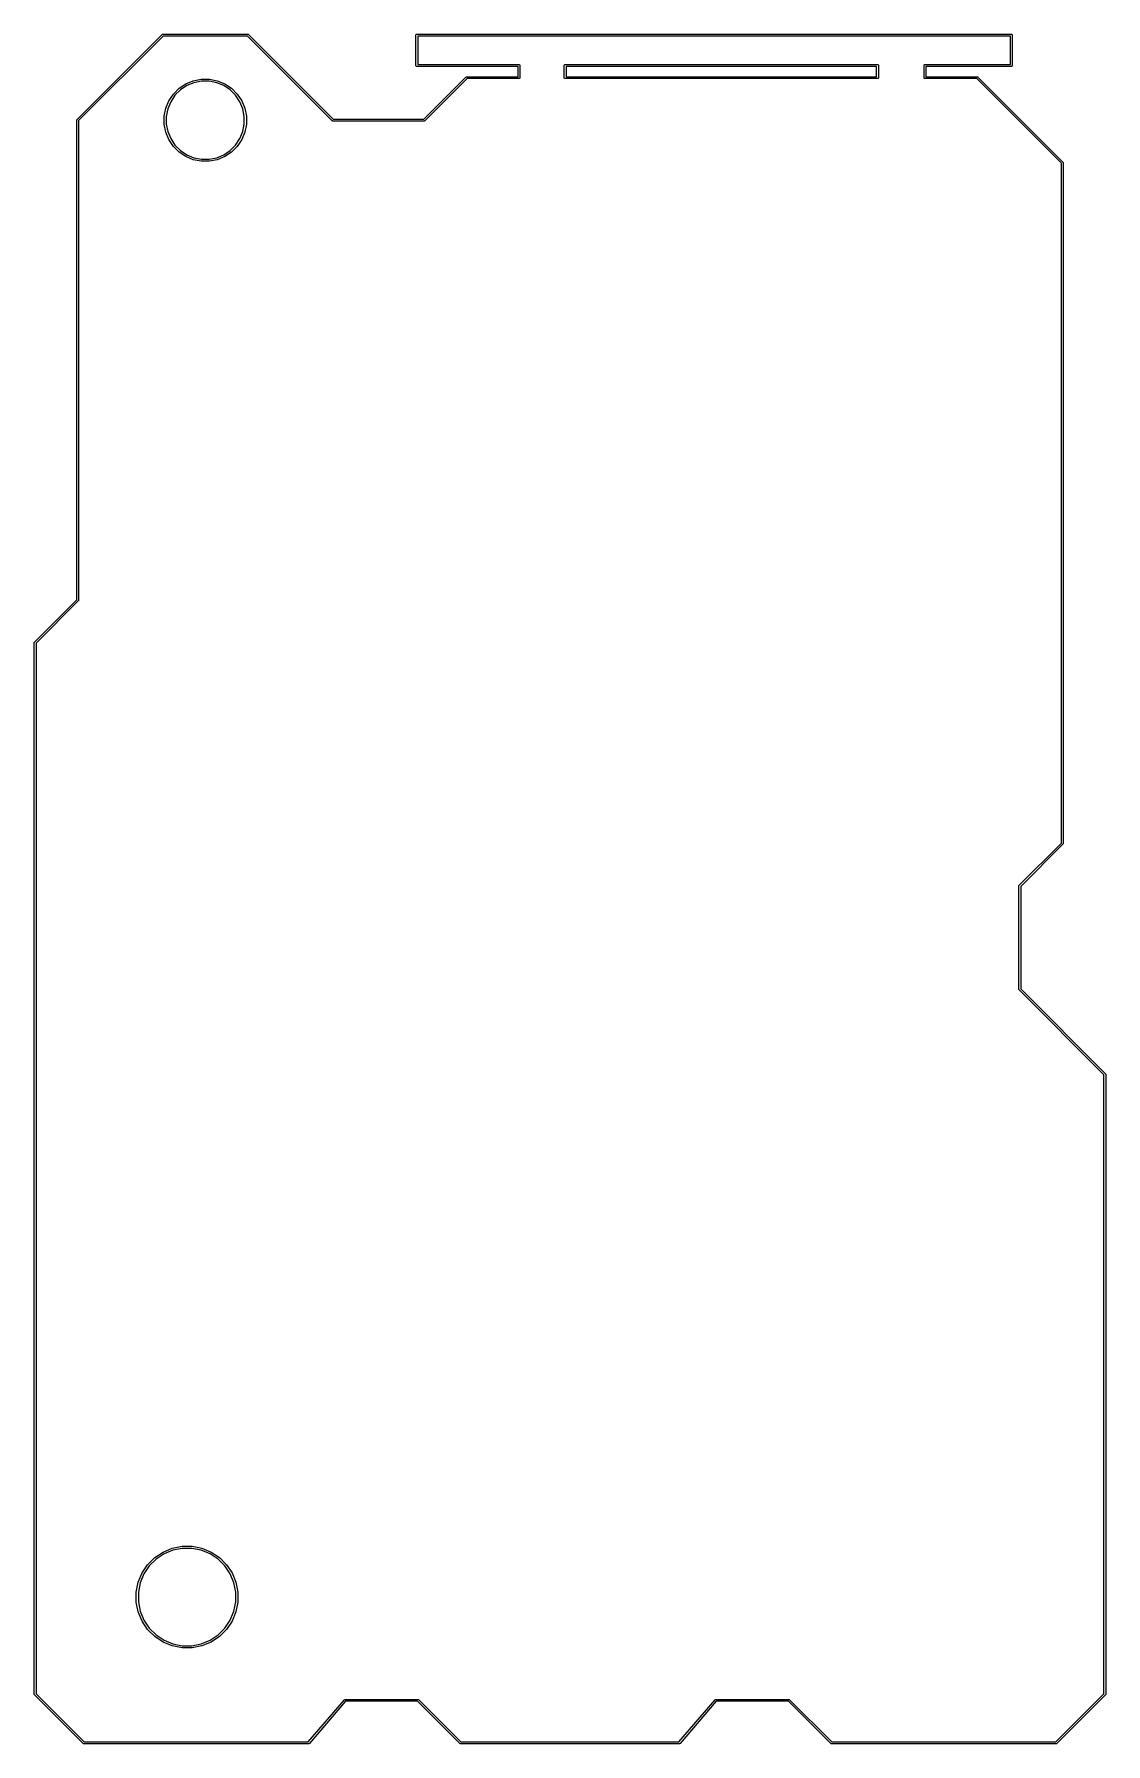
# Model space of a CAD drawing. Extents: x 0 to 88, y 0 to 141.
import ezdxf

# ---------------------------------------------------------------- set-up
doc = ezdxf.new("R2010")
doc.units = 0
doc.layers.add('BLACK', color=7, linetype='CONTINUOUS')

msp = doc.modelspace()

# ---------------------------------------------------------------- linework, layer by layer
at = {"layer": 'BLACK', "linetype": 'CONTINUOUS'}
for p, q in [((3.44957, 133.556), (10.4444, 140.55)), ((10.5311, 140.425), (3.575, 133.469)), ((10.4444, 140.55), (10.4467, 140.553)), ((10.4467, 140.553), (10.4511, 140.557)), ((10.4511, 140.557), (10.4581, 140.563)), ((10.4581, 140.563), (10.4712, 140.57)), ((10.4712, 140.57), (10.4853, 140.574)), ((10.4853, 140.574), (10.4963, 140.575)), ((10.4963, 140.575), (10.4963, 140.575)), ((10.4963, 140.575), (10.5, 140.575)), ((10.5, 140.575), (10.5037, 140.575)), ((10.5037, 140.575), (17.4963, 140.575)), ((17.4689, 140.425), (10.5311, 140.425)), ((24.4444, 133.45), (17.4689, 140.425)), ((17.4963, 140.575), (17.5, 140.575)), ((17.5, 140.575), (17.5037, 140.575)), ((17.5037, 140.575), (17.5037, 140.575)), ((17.5037, 140.575), (17.5147, 140.574)), ((17.5147, 140.574), (17.5288, 140.57)), ((17.5288, 140.57), (17.5419, 140.563)), ((17.5419, 140.563), (17.5533, 140.553)), ((17.5533, 140.553), (17.5556, 140.55)), ((17.5556, 140.55), (24.5311, 133.575)), ((31.3246, 140.5), (31.3261, 140.515)), ((31.325, 140.496), (31.3246, 140.5)), ((31.325, 138.004), (31.325, 140.496)), ((31.3261, 140.515), (31.3304, 140.529)), ((31.3304, 140.529), (31.3373, 140.542)), ((31.3373, 140.542), (31.3467, 140.553)), ((31.3467, 140.553), (31.3581, 140.563)), ((31.3581, 140.563), (31.3712, 140.57)), ((31.3712, 140.57), (31.3853, 140.574)), ((31.3853, 140.574), (31.3963, 140.575)), ((31.3963, 140.575), (31.4, 140.575)), ((31.4, 140.575), (31.4037, 140.575)), ((31.4037, 140.575), (80.2963, 140.575)), ((80.225, 140.425), (31.475, 140.425)), ((31.475, 140.425), (31.475, 138.075)), ((80.225, 138.075), (80.225, 140.425)), ((80.2963, 140.575), (80.3, 140.575)), ((80.3, 140.575), (80.3037, 140.575)), ((80.3037, 140.575), (80.3147, 140.574)), ((80.3147, 140.574), (80.3288, 140.57)), ((80.3288, 140.57), (80.3419, 140.563)), ((80.3419, 140.563), (80.3533, 140.553)), ((80.3533, 140.553), (80.3627, 140.542)), ((80.3627, 140.542), (80.3696, 140.529)), ((80.3696, 140.529), (80.3739, 140.515)), ((80.3739, 140.515), (80.3754, 140.5)), ((80.3754, 140.5), (80.375, 140.496)), ((80.375, 140.496), (80.375, 138.004)), ((31.3246, 138), (31.325, 138.004)), ((31.3261, 137.985), (31.3246, 138)), ((31.3304, 137.971), (31.3261, 137.985)), ((31.3373, 137.958), (31.3304, 137.971)), ((31.3467, 137.947), (31.3373, 137.958)), ((31.3581, 137.937), (31.3467, 137.947)), ((31.3712, 137.93), (31.3581, 137.937)), ((31.3853, 137.926), (31.3712, 137.93)), ((31.4, 137.925), (31.3853, 137.926)), ((31.4037, 137.925), (31.4, 137.925)), ((39.725, 137.925), (31.4037, 137.925)), ((31.475, 138.075), (39.7963, 138.075)), ((39.725, 137.075), (39.725, 137.925)), ((39.7963, 138.075), (39.8, 138.075)), ((39.8, 138.075), (39.8037, 138.075)), ((39.8037, 138.075), (39.8147, 138.074)), ((39.8147, 138.074), (39.8288, 138.07)), ((39.8288, 138.07), (39.8419, 138.063)), ((39.8419, 138.063), (39.8533, 138.053)), ((39.8533, 138.053), (39.8627, 138.042)), ((39.8627, 138.042), (39.8696, 138.029)), ((39.8696, 138.029), (39.8739, 138.015)), ((39.8739, 138.015), (39.8754, 138)), ((39.8754, 138), (39.875, 137.996)), ((39.875, 137.996), (39.875, 137.004)), ((43.5246, 138), (43.5261, 138.015)), ((43.525, 137.996), (43.5246, 138)), ((43.525, 137.004), (43.525, 137.996)), ((43.5261, 138.015), (43.5304, 138.029)), ((43.5304, 138.029), (43.5373, 138.042)), ((43.5373, 138.042), (43.5467, 138.053)), ((43.5467, 138.053), (43.5581, 138.063)), ((43.5581, 138.063), (43.5712, 138.07)), ((43.5712, 138.07), (43.5853, 138.074)), ((43.5853, 138.074), (43.5963, 138.075)), ((43.5963, 138.075), (43.6, 138.075)), ((43.6, 138.075), (43.6037, 138.075)), ((43.6037, 138.075), (69.2963, 138.075)), ((43.675, 137.925), (43.675, 137.075)), ((69.225, 137.925), (43.675, 137.925)), ((69.225, 137.075), (69.225, 137.925)), ((69.2963, 138.075), (69.3, 138.075)), ((69.3, 138.075), (69.3037, 138.075)), ((69.3037, 138.075), (69.3147, 138.074)), ((69.3147, 138.074), (69.3288, 138.07)), ((69.3288, 138.07), (69.3419, 138.063)), ((69.3419, 138.063), (69.3533, 138.053)), ((69.3533, 138.053), (69.3627, 138.042)), ((69.3627, 138.042), (69.3696, 138.029)), ((69.3696, 138.029), (69.3739, 138.015)), ((69.3739, 138.015), (69.3754, 138)), ((69.3754, 138), (69.375, 137.996)), ((69.375, 137.996), (69.375, 137.004)), ((73.1246, 138), (73.1261, 138.015)), ((73.125, 137.996), (73.1246, 138)), ((73.125, 137.004), (73.125, 137.996)), ((73.1261, 138.015), (73.1304, 138.029)), ((73.1304, 138.029), (73.1373, 138.042)), ((73.1373, 138.042), (73.1467, 138.053)), ((73.1467, 138.053), (73.1581, 138.063)), ((73.1581, 138.063), (73.1712, 138.07)), ((73.1712, 138.07), (73.1853, 138.074)), ((73.1853, 138.074), (73.1963, 138.075)), ((73.1963, 138.075), (73.2, 138.075)), ((73.2, 138.075), (73.2037, 138.075)), ((73.2037, 138.075), (80.225, 138.075)), ((80.2963, 137.925), (73.275, 137.925)), ((73.275, 137.925), (73.275, 137.075)), ((80.3, 137.925), (80.2963, 137.925)), ((80.3037, 137.925), (80.3, 137.925)), ((80.3147, 137.926), (80.3037, 137.925)), ((80.3288, 137.93), (80.3147, 137.926)), ((80.3419, 137.937), (80.3288, 137.93)), ((80.3533, 137.947), (80.3419, 137.937)), ((80.3627, 137.958), (80.3533, 137.947)), ((80.3696, 137.971), (80.3627, 137.958)), ((80.3739, 137.985), (80.3696, 137.971)), ((80.3754, 138), (80.3739, 137.985)), ((80.375, 138.004), (80.3754, 138)), ((11.8462, 136.124), (12.3996, 136.494)), ((12.3996, 136.494), (13.0145, 136.749)), ((13.0638, 136.586), (12.4797, 136.344)), ((13.0145, 136.749), (13.6672, 136.879)), ((13.6839, 136.709), (13.0638, 136.586)), ((13.6672, 136.879), (14.3328, 136.879)), ((14.3161, 136.709), (13.6839, 136.709)), ((14.9362, 136.586), (14.3161, 136.709)), ((14.3328, 136.879), (14.9855, 136.749)), ((15.5203, 136.344), (14.9362, 136.586)), ((14.9855, 136.749), (15.6004, 136.494)), ((15.6004, 136.494), (16.1538, 136.124)), ((31.9689, 133.575), (35.4444, 137.05)), ((35.5311, 136.925), (32.0556, 133.45)), ((35.4444, 137.05), (35.4467, 137.053)), ((35.4467, 137.053), (35.4581, 137.063)), ((35.4581, 137.063), (35.4712, 137.07)), ((35.4712, 137.07), (35.4853, 137.074)), ((35.4853, 137.074), (35.4963, 137.075)), ((35.4963, 137.075), (35.4963, 137.075)), ((35.4963, 137.075), (35.5, 137.075)), ((35.5, 137.075), (35.5037, 137.075)), ((35.5037, 137.075), (39.725, 137.075)), ((39.7963, 136.925), (35.5311, 136.925)), ((39.8, 136.925), (39.7963, 136.925)), ((39.8037, 136.925), (39.8, 136.925)), ((39.8147, 136.926), (39.8037, 136.925)), ((39.8288, 136.93), (39.8147, 136.926)), ((39.8419, 136.937), (39.8288, 136.93)), ((39.8533, 136.947), (39.8419, 136.937)), ((39.8627, 136.958), (39.8533, 136.947)), ((39.8696, 136.971), (39.8627, 136.958)), ((39.8739, 136.985), (39.8696, 136.971)), ((39.8754, 137), (39.8739, 136.985)), ((39.875, 137.004), (39.8754, 137)), ((43.5246, 137), (43.525, 137.004)), ((43.5261, 136.985), (43.5246, 137)), ((43.5304, 136.971), (43.5261, 136.985)), ((43.5373, 136.958), (43.5304, 136.971)), ((43.5467, 136.947), (43.5373, 136.958)), ((43.5581, 136.937), (43.5467, 136.947)), ((43.5712, 136.93), (43.5581, 136.937)), ((43.5853, 136.926), (43.5712, 136.93)), ((43.6, 136.925), (43.5853, 136.926)), ((43.6037, 136.925), (43.6, 136.925)), ((69.2963, 136.925), (43.6037, 136.925)), ((43.675, 137.075), (69.225, 137.075)), ((69.3, 136.925), (69.2963, 136.925)), ((69.3037, 136.925), (69.3, 136.925)), ((69.3147, 136.926), (69.3037, 136.925)), ((69.3288, 136.93), (69.3147, 136.926)), ((69.3419, 136.937), (69.3288, 136.93)), ((69.3533, 136.947), (69.3419, 136.937)), ((69.3627, 136.958), (69.3533, 136.947)), ((69.3696, 136.971), (69.3627, 136.958)), ((69.3739, 136.985), (69.3696, 136.971)), ((69.3754, 137), (69.3739, 136.985)), ((69.375, 137.004), (69.3754, 137)), ((73.1246, 137), (73.125, 137.004)), ((73.1261, 136.985), (73.1246, 137)), ((73.1304, 136.971), (73.1261, 136.985)), ((73.1373, 136.958), (73.1304, 136.971)), ((73.1467, 136.947), (73.1373, 136.958)), ((73.1581, 136.937), (73.1467, 136.947)), ((73.1712, 136.93), (73.1581, 136.937)), ((73.1853, 136.926), (73.1712, 136.93)), ((73.1963, 136.925), (73.1853, 136.926)), ((73.2, 136.925), (73.1963, 136.925)), ((73.2037, 136.925), (73.2, 136.925)), ((77.4689, 136.925), (73.2037, 136.925)), ((73.275, 137.075), (77.4963, 137.075)), ((84.425, 129.969), (77.4689, 136.925)), ((77.4963, 137.075), (77.5, 137.075)), ((77.5, 137.075), (77.5037, 137.075)), ((77.5037, 137.075), (77.5037, 137.075)), ((77.5037, 137.075), (77.5147, 137.074)), ((77.5147, 137.074), (77.5288, 137.07)), ((77.5288, 137.07), (77.5419, 137.063)), ((77.5419, 137.063), (77.5533, 137.053)), ((77.5533, 137.053), (77.5556, 137.05)), ((77.5556, 137.05), (84.5504, 130.056)), ((10.7512, 134.486), (11.0059, 135.1)), ((11.0059, 135.1), (11.3756, 135.654)), ((11.507, 135.546), (11.1558, 135.02)), ((11.3756, 135.654), (11.8462, 136.124)), ((11.9541, 135.993), (11.507, 135.546)), ((12.4797, 136.344), (11.9541, 135.993)), ((16.0459, 135.993), (15.5203, 136.344)), ((16.493, 135.546), (16.0459, 135.993)), ((16.1538, 136.124), (16.6244, 135.654)), ((16.8442, 135.02), (16.493, 135.546)), ((16.6244, 135.654), (16.9941, 135.1)), ((16.9941, 135.1), (17.2488, 134.486)), ((10.6213, 133.833), (10.7512, 134.486)), ((10.6213, 133.167), (10.6213, 133.833)), ((10.9139, 134.436), (10.7905, 133.816)), ((10.7905, 133.816), (10.7905, 133.184)), ((11.1558, 135.02), (10.9139, 134.436)), ((17.0861, 134.436), (16.8442, 135.02)), ((17.2095, 133.816), (17.0861, 134.436)), ((17.2095, 133.184), (17.2095, 133.816)), ((17.2488, 134.486), (17.3787, 133.833)), ((17.3787, 133.833), (17.3787, 133.167)), ((3.42464, 133.5), (3.425, 133.504)), ((3.425, 133.496), (3.42464, 133.5)), ((3.425, 133.504), (3.42609, 133.515)), ((3.425, 94.0311), (3.425, 133.496)), ((3.42609, 133.515), (3.43037, 133.529)), ((3.43037, 133.529), (3.43734, 133.542)), ((3.43734, 133.542), (3.44671, 133.553)), ((3.44671, 133.553), (3.44957, 133.556)), ((3.575, 133.469), (3.575, 94.0037)), ((10.7512, 132.514), (10.6213, 133.167)), ((11.0059, 131.9), (10.7512, 132.514)), ((10.7905, 133.184), (10.9139, 132.564)), ((10.9139, 132.564), (11.1558, 131.98)), ((16.8442, 131.98), (17.0861, 132.564)), ((17.2488, 132.514), (16.9941, 131.9)), ((17.0861, 132.564), (17.2095, 133.184)), ((17.3787, 133.167), (17.2488, 132.514)), ((24.4467, 133.447), (24.4444, 133.45)), ((24.4496, 133.444), (24.4467, 133.447)), ((24.4581, 133.437), (24.4496, 133.444)), ((24.4712, 133.43), (24.4581, 133.437)), ((24.4853, 133.426), (24.4712, 133.43)), ((24.4963, 133.425), (24.4853, 133.426)), ((24.5, 133.425), (24.4963, 133.425)), ((24.4963, 133.425), (24.4963, 133.425)), ((24.5037, 133.425), (24.5, 133.425)), ((31.9963, 133.425), (24.5037, 133.425)), ((24.5311, 133.575), (31.9689, 133.575)), ((32, 133.425), (31.9963, 133.425)), ((32.0037, 133.425), (32, 133.425)), ((32.0147, 133.426), (32.0037, 133.425)), ((32.0037, 133.425), (32.0037, 133.425)), ((32.0288, 133.43), (32.0147, 133.426)), ((32.0419, 133.437), (32.0288, 133.43)), ((32.0533, 133.447), (32.0419, 133.437)), ((32.0556, 133.45), (32.0533, 133.447)), ((11.3756, 131.346), (11.0059, 131.9)), ((11.1558, 131.98), (11.507, 131.454)), ((11.8462, 130.876), (11.3756, 131.346)), ((11.507, 131.454), (11.9541, 131.007)), ((12.3996, 130.506), (11.8462, 130.876)), ((11.9541, 131.007), (12.4797, 130.656)), ((15.5203, 130.656), (16.0459, 131.007)), ((16.1538, 130.876), (15.6004, 130.506)), ((16.0459, 131.007), (16.493, 131.454)), ((16.6244, 131.346), (16.1538, 130.876)), ((16.493, 131.454), (16.8442, 131.98)), ((16.9941, 131.9), (16.6244, 131.346)), ((13.0145, 130.251), (12.3996, 130.506)), ((12.4797, 130.656), (13.0638, 130.414)), ((13.6672, 130.121), (13.0145, 130.251)), ((13.0638, 130.414), (13.6839, 130.291)), ((14.3328, 130.121), (13.6672, 130.121)), ((13.6839, 130.291), (14.3161, 130.291)), ((14.3161, 130.291), (14.9362, 130.414)), ((14.9855, 130.251), (14.3328, 130.121)), ((14.9362, 130.414), (15.5203, 130.656)), ((15.6004, 130.506), (14.9855, 130.251)), ((84.425, 74.0311), (84.425, 129.969)), ((84.5504, 130.056), (84.5533, 130.053)), ((84.5533, 130.053), (84.5556, 130.05)), ((84.5556, 130.05), (84.5627, 130.042)), ((84.5627, 130.042), (84.5696, 130.029)), ((84.5696, 130.029), (84.5739, 130.015)), ((84.5739, 130.015), (84.575, 130.004)), ((84.575, 130.004), (84.5754, 130)), ((84.5754, 130), (84.575, 129.996)), ((84.575, 129.996), (84.575, 74.0037)), ((-0.050428, 90.5556), (3.425, 94.0311)), ((3.55043, 93.9444), (0.075, 90.4689)), ((3.55329, 93.9467), (3.55043, 93.9444)), ((3.56266, 93.9581), (3.55329, 93.9467)), ((3.56962, 93.9712), (3.56266, 93.9581)), ((3.57391, 93.9853), (3.56962, 93.9712)), ((3.575, 93.9963), (3.57391, 93.9853)), ((3.575, 94.0037), (3.57536, 94)), ((3.57536, 94), (3.575, 93.9963)), ((3.575, 93.9963), (3.575, 93.9963)), ((-0.075362, 90.5), (-0.075, 90.5037)), ((-0.075, 90.4963), (-0.075362, 90.5)), ((-0.075, 90.5037), (-0.073914, 90.5147)), ((-0.074999, 4.00368), (-0.075, 90.4963)), ((-0.073914, 90.5147), (-0.069625, 90.5288)), ((-0.069625, 90.5288), (-0.062661, 90.5419)), ((-0.062661, 90.5419), (-0.053289, 90.5533)), ((-0.053289, 90.5533), (-0.050428, 90.5556)), ((0.075, 90.4689), (0.075, 4.03106)), ((80.9496, 70.5556), (84.425, 74.0311)), ((84.5504, 73.9444), (81.075, 70.4689)), ((84.5533, 73.9467), (84.5504, 73.9444)), ((84.5627, 73.9581), (84.5533, 73.9467)), ((84.5696, 73.9712), (84.5627, 73.9581)), ((84.5739, 73.9853), (84.5696, 73.9712)), ((84.575, 73.9963), (84.5739, 73.9853)), ((84.575, 74.0037), (84.5754, 74)), ((84.5754, 74), (84.575, 73.9963)), ((84.575, 73.9963), (84.575, 73.9963)), ((80.9246, 70.5), (80.925, 70.5037)), ((80.925, 70.4963), (80.9246, 70.5)), ((80.925, 70.5037), (80.9261, 70.5147)), ((80.925, 62.0037), (80.925, 70.4963)), ((80.9261, 70.5147), (80.9304, 70.5288)), ((80.9304, 70.5288), (80.9373, 70.5419)), ((80.9373, 70.5419), (80.9467, 70.5533)), ((80.9467, 70.5533), (80.9496, 70.5556)), ((81.075, 70.4689), (81.075, 62.0311)), ((80.9246, 62), (80.925, 62.0037)), ((80.9261, 61.9853), (80.9246, 62)), ((80.9304, 61.9712), (80.9261, 61.9853)), ((80.9373, 61.9581), (80.9304, 61.9712)), ((80.9304, 61.9712), (80.9304, 61.9712)), ((80.9467, 61.9467), (80.9373, 61.9581)), ((80.9496, 61.9444), (80.9467, 61.9467)), ((87.925, 54.9689), (80.9496, 61.9444)), ((81.075, 62.0311), (88.0504, 55.0556)), ((87.925, 4.03107), (87.925, 54.9689)), ((88.0504, 55.0556), (88.0533, 55.0533)), ((88.0533, 55.0533), (88.0556, 55.0504)), ((88.0556, 55.0504), (88.0627, 55.0419)), ((88.0627, 55.0419), (88.0627, 55.0419)), ((88.0627, 55.0419), (88.0696, 55.0288)), ((88.0696, 55.0288), (88.0739, 55.0147)), ((88.0739, 55.0147), (88.075, 55.0037)), ((88.075, 55.0037), (88.0754, 55)), ((88.0754, 55), (88.075, 54.9963)), ((88.075, 54.9963), (88.075, 4.00366)), ((9.83872, 15.2428), (10.5225, 15.6997)), ((10.6026, 15.5497), (9.94657, 15.1114)), ((10.5225, 15.6997), (11.2823, 16.0144)), ((11.3316, 15.8517), (10.6026, 15.5497)), ((11.2823, 16.0144), (12.0888, 16.1748)), ((12.1055, 16.0056), (11.3316, 15.8517)), ((12.0888, 16.1748), (12.9112, 16.1748)), ((12.8945, 16.0056), (12.1055, 16.0056)), ((13.6684, 15.8517), (12.8945, 16.0056)), ((12.9112, 16.1748), (13.7177, 16.0144)), ((14.3974, 15.5497), (13.6684, 15.8517)), ((13.7177, 16.0144), (14.4775, 15.6997)), ((15.0534, 15.1114), (14.3974, 15.5497)), ((14.4775, 15.6997), (15.1613, 15.2428)), ((8.80034, 13.9775), (9.25722, 14.6613)), ((9.38863, 14.5534), (8.95027, 13.8974)), ((9.25722, 14.6613), (9.83872, 15.2428)), ((9.94657, 15.1114), (9.38863, 14.5534)), ((15.6114, 14.5534), (15.0534, 15.1114)), ((15.1613, 15.2428), (15.7428, 14.6613)), ((16.0497, 13.8974), (15.6114, 14.5534)), ((15.7428, 14.6613), (16.1997, 13.9775)), ((8.3252, 12.4112), (8.48564, 13.2177)), ((8.48564, 13.2177), (8.80034, 13.9775)), ((8.64832, 13.1684), (8.49438, 12.3945)), ((8.95027, 13.8974), (8.64832, 13.1684)), ((16.3517, 13.1684), (16.0497, 13.8974)), ((16.1997, 13.9775), (16.5144, 13.2177)), ((16.5056, 12.3945), (16.3517, 13.1684)), ((16.5144, 13.2177), (16.6748, 12.4112)), ((8.3252, 11.5888), (8.3252, 12.4112)), ((8.48564, 10.7823), (8.3252, 11.5888)), ((8.49438, 12.3945), (8.49438, 11.6055)), ((8.49438, 11.6055), (8.64832, 10.8316)), ((16.3517, 10.8316), (16.5056, 11.6055)), ((16.5056, 11.6055), (16.5056, 12.3945)), ((16.6748, 11.5888), (16.5144, 10.7823)), ((16.6748, 12.4112), (16.6748, 11.5888)), ((8.80034, 10.0225), (8.48564, 10.7823)), ((8.64832, 10.8316), (8.95027, 10.1026)), ((9.25722, 9.33872), (8.80034, 10.0225)), ((8.95027, 10.1026), (9.38863, 9.44657)), ((15.6114, 9.44657), (16.0497, 10.1026)), ((16.1997, 10.0225), (15.7428, 9.33872)), ((16.0497, 10.1026), (16.3517, 10.8316)), ((16.5144, 10.7823), (16.1997, 10.0225)), ((9.83872, 8.75722), (9.25722, 9.33872)), ((9.38863, 9.44657), (9.94657, 8.88863)), ((10.5225, 8.30034), (9.83872, 8.75722)), ((9.94657, 8.88863), (10.6026, 8.45027)), ((10.6026, 8.45027), (11.3316, 8.14832)), ((13.6684, 8.14832), (14.3974, 8.45027)), ((14.3974, 8.45027), (15.0534, 8.88863)), ((15.1613, 8.75722), (14.4775, 8.30034)), ((15.0534, 8.88863), (15.6114, 9.44657)), ((15.7428, 9.33872), (15.1613, 8.75722)), ((11.2823, 7.98563), (10.5225, 8.30034)), ((12.0888, 7.8252), (11.2823, 7.98563)), ((11.3316, 8.14832), (12.1055, 7.99438)), ((12.9112, 7.8252), (12.0888, 7.8252)), ((12.1055, 7.99438), (12.8945, 7.99438)), ((12.8945, 7.99438), (13.6684, 8.14832)), ((13.7177, 7.98563), (12.9112, 7.8252)), ((14.4775, 8.30034), (13.7177, 7.98563)), ((-0.075362, 4), (-0.074999, 4.00368)), ((-0.073913, 3.9853), (-0.075362, 4)), ((-0.069625, 3.97116), (-0.073913, 3.9853)), ((-0.069624, 3.97116), (-0.069625, 3.97116)), ((-0.06266, 3.95813), (-0.069624, 3.97116)), ((-0.053288, 3.94671), (-0.06266, 3.95813)), ((-0.050433, 3.94437), (-0.053288, 3.94671)), ((3.94437, -0.050434), (-0.050433, 3.94437)), ((0.075, 4.03106), (4.03107, 0.075)), ((22.4655, 0.075), (25.4426, 3.54823)), ((25.5345, 3.425), (22.5575, -0.048202)), ((25.4426, 3.54823), (25.4467, 3.55329)), ((25.4467, 3.55329), (25.4502, 3.55615)), ((25.4502, 3.55615), (25.4534, 3.55926)), ((25.4534, 3.55926), (25.4559, 3.56082)), ((25.4559, 3.56082), (25.4581, 3.56266)), ((25.4581, 3.56266), (25.4621, 3.56479)), ((25.4621, 3.56479), (25.4659, 3.56721)), ((25.4659, 3.56721), (25.4686, 3.56826)), ((25.4686, 3.56826), (25.4712, 3.56962)), ((25.4712, 3.56962), (25.4755, 3.57093)), ((25.4755, 3.57093), (25.4797, 3.57257)), ((25.4797, 3.57257), (25.4825, 3.57307)), ((25.4825, 3.57307), (25.4853, 3.57391)), ((25.4853, 3.57391), (25.4898, 3.57436)), ((25.4898, 3.57436), (25.4942, 3.57514)), ((25.4942, 3.57514), (25.5007, 3.575)), ((25.5007, 3.575), (31.4963, 3.575)), ((31.4689, 3.425), (25.5345, 3.425)), ((34.9444, -0.050434), (31.4689, 3.425)), ((31.4963, 3.575), (31.5, 3.57536)), ((31.5, 3.57536), (31.5037, 3.575)), ((31.5037, 3.575), (31.5037, 3.575)), ((31.5037, 3.575), (31.5147, 3.57391)), ((31.5147, 3.57391), (31.5288, 3.56962)), ((31.5288, 3.56962), (31.5419, 3.56266)), ((31.5419, 3.56266), (31.5533, 3.55329)), ((31.5533, 3.55329), (31.5556, 3.55043)), ((31.5556, 3.55043), (35.0311, 0.075)), ((52.9655, 0.075), (55.9426, 3.54823)), ((56.0345, 3.425), (53.0575, -0.048202)), ((55.9426, 3.54823), (55.9467, 3.55329)), ((55.9467, 3.55329), (55.9502, 3.55615)), ((55.9502, 3.55615), (55.9534, 3.55926)), ((55.9534, 3.55926), (55.9559, 3.56082)), ((55.9559, 3.56082), (55.9581, 3.56266)), ((55.9581, 3.56266), (55.9621, 3.56479)), ((55.9621, 3.56479), (55.9659, 3.56721)), ((55.9659, 3.56721), (55.9686, 3.56826)), ((55.9686, 3.56826), (55.9712, 3.56962)), ((55.9712, 3.56962), (55.9755, 3.57093)), ((55.9755, 3.57093), (55.9797, 3.57257)), ((55.9797, 3.57257), (55.9825, 3.57307)), ((55.9825, 3.57307), (55.9853, 3.57391)), ((55.9853, 3.57391), (55.9898, 3.57436)), ((55.9898, 3.57436), (55.9942, 3.57514)), ((55.9942, 3.57514), (56.0007, 3.575)), ((56.0007, 3.575), (61.9963, 3.575)), ((61.9689, 3.425), (56.0345, 3.425)), ((65.4444, -0.050434), (61.9689, 3.425)), ((61.9963, 3.575), (62, 3.57536)), ((62, 3.57536), (62.0037, 3.575)), ((62.0037, 3.575), (62.0037, 3.575)), ((62.0037, 3.575), (62.0147, 3.57391)), ((62.0147, 3.57391), (62.0288, 3.56962)), ((62.0288, 3.56962), (62.0419, 3.56266)), ((62.0419, 3.56266), (62.0533, 3.55329)), ((62.0533, 3.55329), (62.0556, 3.55043)), ((62.0556, 3.55043), (65.5311, 0.075)), ((83.9689, 0.075), (87.925, 4.03107)), ((88.0504, 3.94437), (84.0556, -0.050428)), ((88.0533, 3.94671), (88.0504, 3.94437)), ((88.0627, 3.95813), (88.0533, 3.94671)), ((88.0696, 3.97116), (88.0627, 3.95813)), ((88.0739, 3.9853), (88.0696, 3.97116)), ((88.075, 3.99632), (88.0739, 3.9853)), ((88.075, 4.00366), (88.0754, 4)), ((88.0754, 4), (88.075, 3.99633)), ((88.075, 3.99633), (88.075, 3.99632)), ((4.03107, 0.075), (22.4655, 0.075)), ((35.0311, 0.075), (52.9655, 0.075)), ((65.5311, 0.075), (83.9689, 0.075)), ((3.94671, -0.053289), (3.94437, -0.050434)), ((3.95813, -0.062661), (3.94671, -0.053289)), ((3.97116, -0.069625), (3.95813, -0.062661)), ((3.9853, -0.073914), (3.97116, -0.069625)), ((3.99632, -0.075), (3.9853, -0.073914)), ((3.99633, -0.075), (3.99632, -0.075)), ((4, -0.075361), (3.99633, -0.075)), ((4.00366, -0.075), (4, -0.075361)), ((22.4993, -0.075), (4.00366, -0.075)), ((22.5058, -0.07514), (22.4993, -0.075)), ((22.5102, -0.074356), (22.5058, -0.07514)), ((22.5147, -0.073914), (22.5102, -0.074356)), ((22.5175, -0.073072), (22.5147, -0.073914)), ((22.5203, -0.072568), (22.5175, -0.073072)), ((22.5245, -0.070936), (22.5203, -0.072568)), ((22.5288, -0.069625), (22.5245, -0.070936)), ((22.5314, -0.068257), (22.5288, -0.069625)), ((22.5341, -0.067208), (22.5314, -0.068257)), ((22.5379, -0.064789), (22.5341, -0.067208)), ((22.5419, -0.062661), (22.5379, -0.064789)), ((22.5441, -0.06082), (22.5419, -0.062661)), ((22.5466, -0.059265), (22.5441, -0.06082)), ((22.5498, -0.056154), (22.5466, -0.059265)), ((22.5533, -0.053289), (22.5498, -0.056154)), ((22.5575, -0.048202), (22.5533, -0.053289)), ((34.9467, -0.053289), (34.9444, -0.050434)), ((34.9581, -0.062661), (34.9467, -0.053289)), ((34.9712, -0.069625), (34.9581, -0.062661)), ((34.9853, -0.073914), (34.9712, -0.069625)), ((34.9963, -0.075), (34.9853, -0.073914)), ((35, -0.075361), (34.9963, -0.075)), ((34.9963, -0.075), (34.9963, -0.075)), ((35.0037, -0.075), (35, -0.075361)), ((52.9993, -0.075), (35.0037, -0.075)), ((53.0058, -0.07514), (52.9993, -0.075)), ((53.0102, -0.074356), (53.0058, -0.07514)), ((53.0147, -0.073914), (53.0102, -0.074356)), ((53.0175, -0.073072), (53.0147, -0.073914)), ((53.0203, -0.072568), (53.0175, -0.073072)), ((53.0245, -0.070936), (53.0203, -0.072568)), ((53.0288, -0.069625), (53.0245, -0.070936)), ((53.0314, -0.068257), (53.0288, -0.069625)), ((53.0341, -0.067208), (53.0314, -0.068257)), ((53.0379, -0.064789), (53.0341, -0.067208)), ((53.0419, -0.062661), (53.0379, -0.064789)), ((53.0441, -0.06082), (53.0419, -0.062661)), ((53.0466, -0.059265), (53.0441, -0.06082)), ((53.0498, -0.056154), (53.0466, -0.059265)), ((53.0533, -0.053289), (53.0498, -0.056154)), ((53.0575, -0.048202), (53.0533, -0.053289)), ((65.4467, -0.053289), (65.4444, -0.050434)), ((65.4581, -0.062661), (65.4467, -0.053289)), ((65.4712, -0.069625), (65.4581, -0.062661)), ((65.4853, -0.073914), (65.4712, -0.069625)), ((65.4963, -0.075), (65.4853, -0.073914)), ((65.5, -0.075361), (65.4963, -0.075)), ((65.4963, -0.075), (65.4963, -0.075)), ((65.5037, -0.075), (65.5, -0.075361)), ((83.9963, -0.075), (65.5037, -0.075)), ((84, -0.075362), (83.9963, -0.075)), ((84.0037, -0.075), (84, -0.075362)), ((84.0147, -0.073914), (84.0037, -0.075)), ((84.0037, -0.075), (84.0037, -0.075)), ((84.0288, -0.069625), (84.0147, -0.073914)), ((84.0419, -0.062661), (84.0288, -0.069625)), ((84.0533, -0.053289), (84.0419, -0.062661)), ((84.0556, -0.050428), (84.0533, -0.053289))]:
    msp.add_line(p, q, dxfattribs=at)

doc.saveas('drawing.dxf')
